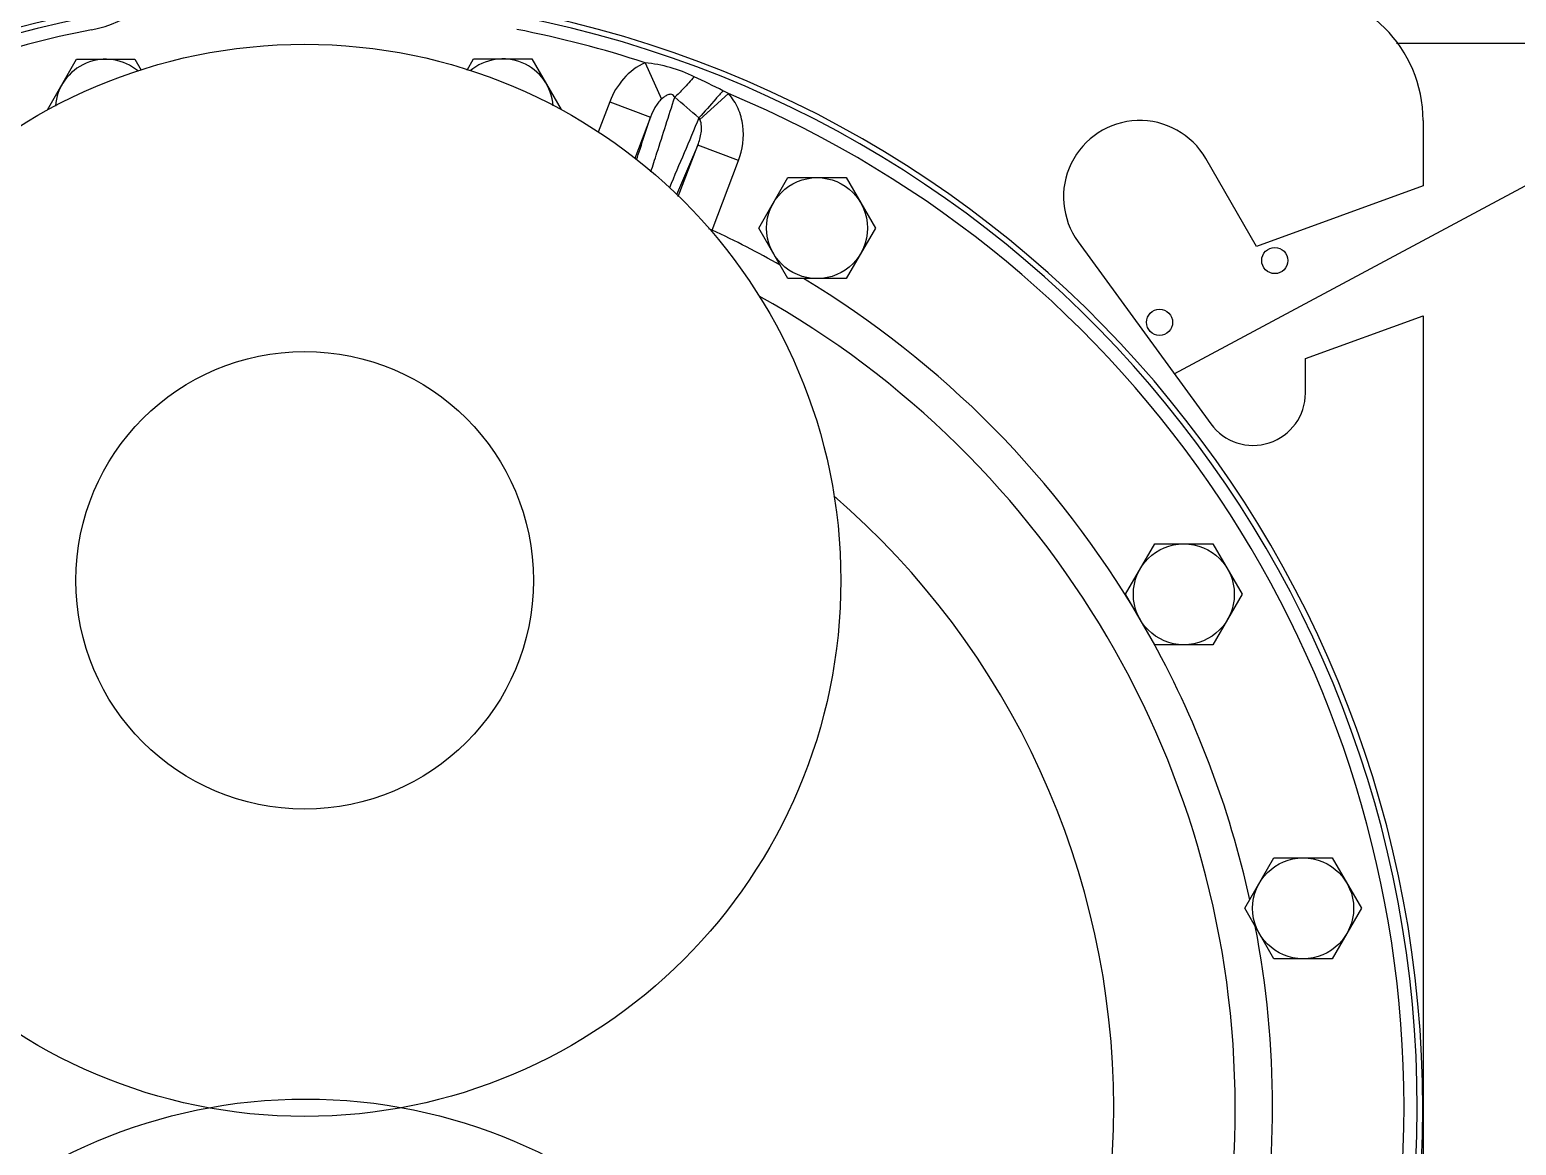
# Model space of a CAD drawing. Header units: millimetres. Extents: x 2513 to 2669, y 1505 to 1675.
# Drawn here: x 2525.158 to 2525.4971, y 1506.7893 to 1507.0437 of the extents above; entities that cross this region are included whole.
import ezdxf

# ---------------------------------------------------------------- set-up
doc = ezdxf.new("R2010")
doc.units = ezdxf.units.MM
doc.layers.add('02___PRT_ALL_AXES', color=7, linetype='Continuous')
doc.layers.add('AXES', color=7, linetype='Continuous')

msp = doc.modelspace()

# ---------------------------------------------------------------- linework, layer by layer
at = {"linetype": 'Continuous'}
for p, q in [((2525.542989220222, 1507.040616828287), (2525.469821910691, 1507.040616828287)), ((2525.29838846684, 1507.036212804406), (2525.302176948189, 1507.027911240865)), ((2525.419129766683, 1506.965254598357), (2525.542989220222, 1507.031668647123)), ((2525.290347007981, 1507.027304297399), (2525.287711916636, 1507.020330730501)), ((2525.290347007981, 1507.027304297399), (2525.299644401634, 1507.023791105096)), ((2525.317436479169, 1507.029152085693), (2525.310903787034, 1507.02326631212)), ((2525.299644401634, 1507.023791105096), (2525.296080826723, 1507.014360377739)), ((2525.305984106636, 1507.005653928667), (2525.310424399977, 1507.017404824026)), ((2525.31972179363, 1507.013891631723), (2525.310424399977, 1507.017404824026)), ((2525.313717603507, 1506.998002003622), (2525.31972179363, 1507.013891631723)), ((2525.313717603507, 1506.998002003622), (2525.312977956018, 1506.998281493118)), ((2525.313717603507, 1506.998002003622), (2525.313535682958, 1506.997609848088))]:
    msp.add_line(p, q, dxfattribs=at)
for centre in [(2525.44204630954, 1506.991080413863), (2525.41575953844, 1506.976985317785)]:
    msp.add_circle(centre, 0.002982727054788928, dxfattribs=at)
for centre, radius, start, end in [((2525.166487095029, 1507.072370733666), 0.02919763605768805, 281.2011361508319, 330.0499999990125), ((2525.220854698305, 1506.797822846027), 0.254918951116987, 101.2011361508318, 78.89886385321802), ((2525.220854698305, 1506.797822846027), 0.2536602252505167, 101.2011361508318, 78.89886385321802), ((2525.220854698305, 1506.797822846027), 0.2506815859194569, 101.2011361508318, 108.1165597254186), ((2525.220854698305, 1506.797822846027), 0.2506815859194569, 71.9834402990996, 78.89886385321802), ((2525.183557281784, 1506.766898049535), 0.2944732351814839, 63.23564835461914, 64.6518548426788), ((2524.936708805546, 1506.591753230522), 0.5712911255288181, 49.1082873338382, 49.8362869578816), ((2525.298614067952, 1506.995035947371), 0.03896400977801442, 61.11378618954879, 63.22796411722265), ((2525.220854698305, 1506.797822846027), 0.2506815859194569, 292.7609218620541, 67.33907825150725), ((2533.021456259458, 1503.754336910303), 8.375205385337045, 157.0235619915943, 157.1419123365234), ((2525.220854698305, 1506.797822846027), 0.2206699215979315, 60.5879315408319, 65.1134631269462), ((2525.220854698305, 1506.797822846027), 0.2206699215979315, 30.32306220673775, 58.99445705906675), ((2525.220854698305, 1506.797822846027), 0.2121593876719925, 299.3248752610172, 60.78051150220665), ((2525.220854698305, 1506.797822846027), 0.1844648562741081, 310.9169225885651, 49.18118705732176), ((2525.220854698305, 1506.797822846027), 0.2206699215979315, 12.41602967387758, 29.29201799841504), ((2525.220854698305, 1506.797822846027), 0.2206699215979315, 349.287722885289, 10.81494286403775)]:
    msp.add_arc(centre, radius, start, end, dxfattribs=at)
for points, knots in [([(2525.298388473071, 1507.036212807562), (2525.296535809636, 1507.035367335676), (2525.293190890612, 1507.032805060403), (2525.291068078632, 1507.029212544865), (2525.290347007981, 1507.027304297399)], [0, 0, 0, 0, 0.4995737284, 1, 1, 1, 1]), ([(2525.309626399123, 1507.033020321829), (2525.308806474294, 1507.03208093957), (2525.307362451794, 1507.030482825375), (2525.305854397802, 1507.028939923832), (2525.305176635519, 1507.028336581171)], [0, 0, 0, 0, 0.5787910785, 1, 1, 1, 1]), ([(2525.302176948189, 1507.027911240865), (2525.301563730687, 1507.027367833255), (2525.30058563932, 1507.026031506693), (2525.299913110709, 1507.024548910071), (2525.299644401874, 1507.023791105006)], [0, 0, 0, 0, 0.5047155833, 1, 1, 1, 1]), ([(2525.299724994359, 1507.011340365885), (2525.300181201367, 1507.012764714121), (2525.301996680502, 1507.018430671455), (2525.30381459235, 1507.02409584918), (2525.305176628413, 1507.028336571501)], [0, 0, 0, 0, 0.2513777633, 1, 1, 1, 1]), ([(2525.305176635519, 1507.028336581171), (2525.305018270834, 1507.028602888154), (2525.304528482701, 1507.029116185487), (2525.303553619976, 1507.028910212391), (2525.302826882293, 1507.028452534354), (2525.302387531643, 1507.028097788446), (2525.30217694713, 1507.027911243187)], [0, 0, 0, 0, 0.2629480975, 0.5239399327, 0.7612470029, 1, 1, 1, 1]), ([(2525.316165088485, 1507.029823240201), (2525.315619921103, 1507.029194764608), (2525.313808211405, 1507.027116439652), (2525.311991592666, 1507.025041861404), (2525.31069395539, 1507.023619702206)], [0, 0, 0, 0, 0.3017499636, 1, 1, 1, 1]), ([(2525.31972179363, 1507.013891631723), (2525.320667451344, 1507.016394252639), (2525.321218744113, 1507.020595476416), (2525.319804816898, 1507.025827743599), (2525.318337053103, 1507.028152526994), (2525.317436481957, 1507.029152082354)], [0, 0, 0, 0, 0.4984384673, 0.7493368372, 1, 1, 1, 1]), ([(2525.296450766716, 1507.014059606882), (2525.296717882532, 1507.014872893548), (2525.297782993619, 1507.018116540471), (2525.298847317926, 1507.02136044573), (2525.299644401634, 1507.023791105096)], [0, 0, 0, 0, 0.2507374989, 1, 1, 1, 1]), ([(2525.31042439977, 1507.017404824105), (2525.310789424059, 1507.018313808291), (2525.311203688199, 1507.019758141243), (2525.31132482553, 1507.021757637044), (2525.311136859458, 1507.022798320419), (2525.310903786681, 1507.023266311802)], [0, 0, 0, 0, 0.4891262739, 0.7389339951999999, 1, 1, 1, 1]), ([(2525.310424399977, 1507.017404824026), (2525.310019811642, 1507.016464375391), (2525.308397023437, 1507.012691745159), (2525.306775055218, 1507.00891876218), (2525.305557993582, 1507.00608609127)], [0, 0, 0, 0, 0.2492873923, 1, 1, 1, 1])]:
    msp.add_open_spline(points, degree=3, knots=knots, dxfattribs=at)
for points in [[(2525.309626399172, 1507.033020321957), (2525.306107496886, 1507.034688288372), (2525.302260598145, 1507.035798818405), (2525.29838846684, 1507.036212804406)], [(2525.310903787034, 1507.02326631212), (2525.310842697986, 1507.023388936532), (2525.31077352048, 1507.023508180487), (2525.310693964544, 1507.023619712865)]]:
    msp.add_open_spline(points, degree=3, dxfattribs=at)
at = {"layer": '02___PRT_ALL_AXES', "linetype": 'Continuous'}
for p, q in [((2525.162066714304, 1507.02547801976), (2525.16871571003, 1507.036994418177)), ((2525.16871571003, 1507.036994418177), (2525.182013701482, 1507.036994418177)), ((2525.182013701482, 1507.036994418177), (2525.183470237814, 1507.034471623249)), ((2525.257833906852, 1507.034537075534), (2525.259298292809, 1507.037073466413)), ((2525.259298292809, 1507.037073466413), (2525.272596284261, 1507.037073466413)), ((2525.272596284261, 1507.037073466413), (2525.279245279988, 1507.025557067996)), ((2525.32433559889, 1506.998469071817), (2525.330984594616, 1507.009985470234)), ((2525.330984594616, 1507.009985470234), (2525.344282586069, 1507.009985470234)), ((2525.344282586069, 1507.009985470234), (2525.350931581795, 1506.998469071817)), ((2525.330984594616, 1506.9869526734), (2525.32433559889, 1506.998469071817)), ((2525.350931581795, 1506.998469071817), (2525.344282586069, 1506.9869526734)), ((2525.344282586069, 1506.9869526734), (2525.330984594616, 1506.9869526734)), ((2525.407998809527, 1506.91495175375), (2525.414647805253, 1506.926468152167)), ((2525.414647805253, 1506.926468152167), (2525.427945796706, 1506.926468152167)), ((2525.427945796706, 1506.926468152167), (2525.434594792433, 1506.91495175375)), ((2525.414647805253, 1506.903435355333), (2525.407998809527, 1506.91495175375)), ((2525.434594792433, 1506.91495175375), (2525.427945796706, 1506.903435355333)), ((2525.427945796706, 1506.903435355333), (2525.414647805253, 1506.903435355333)), ((2525.435211880585, 1506.843312838575), (2525.441860876311, 1506.854829236993)), ((2525.441860876311, 1506.854829236993), (2525.455158867764, 1506.854829236993)), ((2525.455158867764, 1506.854829236993), (2525.46180786349, 1506.843312838575)), ((2525.441860876311, 1506.831796440158), (2525.435211880585, 1506.843312838575)), ((2525.46180786349, 1506.843312838575), (2525.455158867764, 1506.831796440158)), ((2525.455158867764, 1506.831796440158), (2525.441860876311, 1506.831796440158))]:
    msp.add_line(p, q, dxfattribs=at)
for centre in [(2525.337633590342, 1506.998469071817), (2525.42129680098, 1506.91495175375), (2525.448509872037, 1506.843312838575)]:
    msp.add_circle(centre, 0.01151639841724371, dxfattribs=at)
for centre, start, end in [((2525.175364705756, 1507.02547801976), 49.71564867604354, 175.9224378698797), ((2525.265947288535, 1507.025557067996), 4.209024767742628, 130.3731042065297)]:
    msp.add_arc(centre, 0.01151639841724371, start, end, dxfattribs=at)
at = {"layer": 'AXES', "linetype": 'Continuous'}
for p, q in [((2525.475877861489, 1507.023018738664), (2525.475877861489, 1507.00810510339)), ((2525.437890546761, 1506.994278851549), (2525.42632029348, 1507.014319118087)), ((2525.475877861489, 1507.00810510339), (2525.437890546761, 1506.994278851549)), ((2525.397188597894, 1506.995374925372), (2525.427458859554, 1506.953820613076)), ((2525.449033317996, 1506.968709071497), (2525.475877861489, 1506.978479686281)), ((2525.475877861489, 1506.978479686281), (2525.475877861489, 1506.572626953391)), ((2525.449033317996, 1506.960845462543), (2525.449033317996, 1506.968709071497))]:
    msp.add_line(p, q, dxfattribs=at)
for centre, radius in [((2525.220749713862, 1506.918126124762), 0.122291809246346), ((2525.220749713862, 1506.918126124762), 0.05219772345880624), ((2525.220959682747, 1506.677519567292), 0.122291809246346)]:
    msp.add_circle(centre, radius, dxfattribs=at)
for centre, radius, start, end in [((2525.446050590941, 1507.023018738664), 0.02982727054788928, 0, 90), ((2525.411252108635, 1507.005619497511), 0.01739924115293541, 30.00000000063407, 216.0714870326686), ((2525.437102409777, 1506.960845462543), 0.01193090821915571, 216.0714870326686, 0)]:
    msp.add_arc(centre, radius, start, end, dxfattribs=at)

doc.saveas('drawing.dxf')
